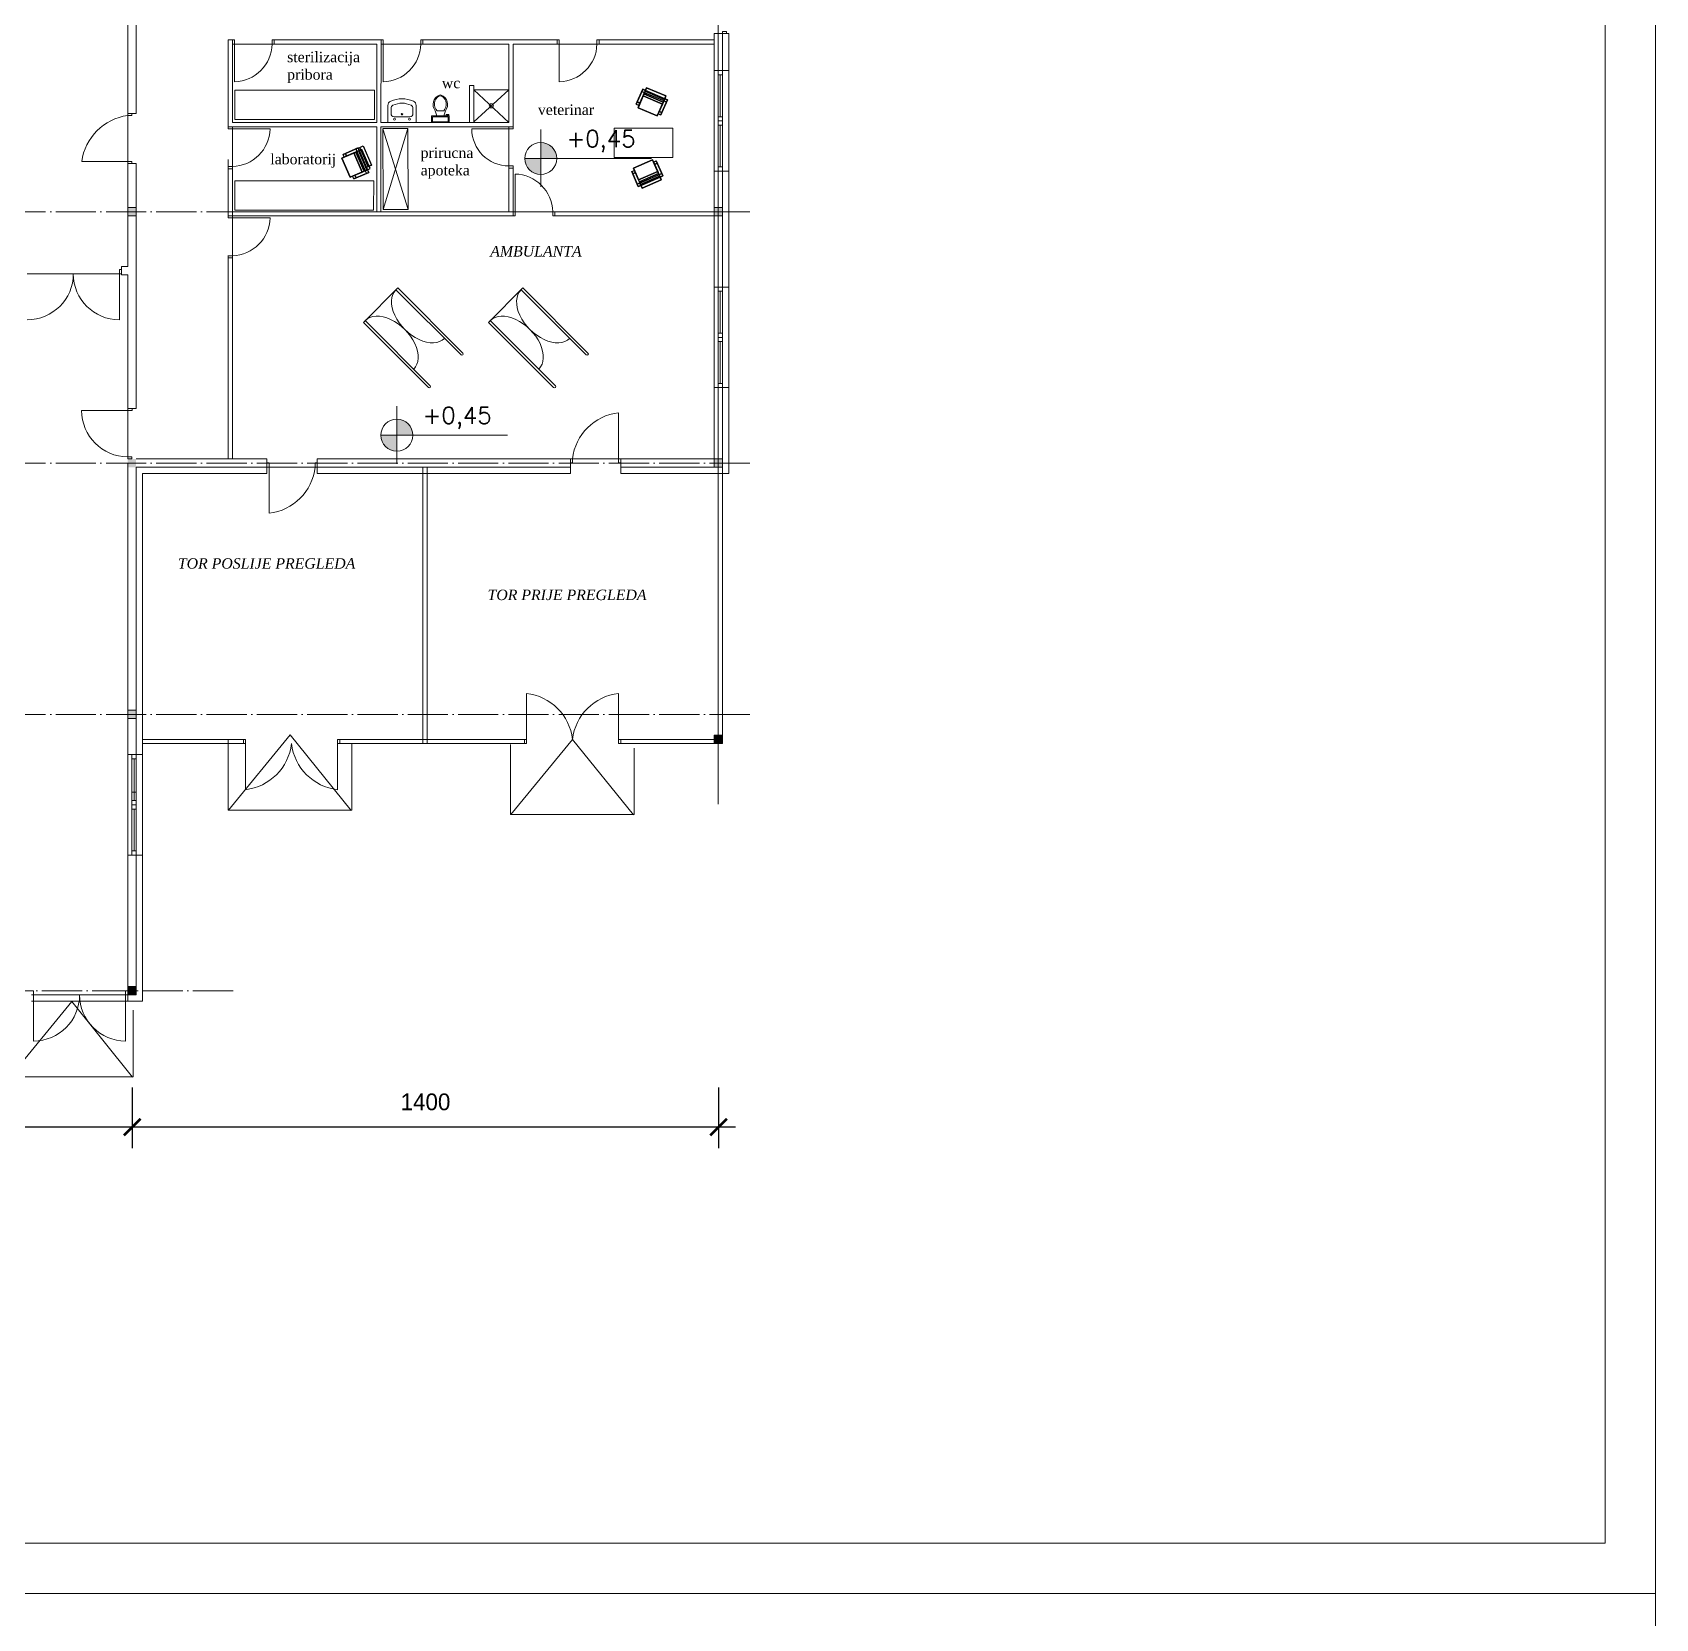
# Model space of a CAD drawing. Header units: millimetres. Extents: x 73 to 57768, y -40361 to 10065.
# Drawn here: x 38198 to 42073, y 5 to 3792 of the extents above; entities that cross this region are included whole.
import ezdxf

# ---------------------------------------------------------------- set-up
doc = ezdxf.new("R2010")
doc.units = ezdxf.units.MM
doc.linetypes.add('ACAD_ISO04W100', pattern=[30, 24, -3, 0, -3])
for name, color, linetype, lineweight in [('1', 7, 'Continuous', 15), ('kote', 124, 'Continuous', 5), ('okvir', 120, 'Continuous', 13), ('Osovine', 252, 'ACAD_ISO04W100', 9), ('tanka', 140, 'Continuous', 9), ('zidovi', 195, 'Continuous', 5)]:
    doc.layers.add(name, color=color, linetype=linetype, lineweight=lineweight)
doc.layers.add('pogled', color=7, linetype='Continuous', lineweight=5, true_color=0x8db1c3)
doc.styles.add('zlaja', font='verdana.TTF', dxfattribs={"height": 40})
doc.dimstyles.new('1na200', dxfattribs={"dimtxt": 40, "dimasz": 40, "dimexe": 50, "dimexo": 50, "dimgap": 40, "dimtad": 1, "dimdec": 0, "dimtxsty": 'Standard', "dimblk": 'ARCHTICK', "dimcen": 40, "dimdle": 40, "dimadec": 0, "dimazin": 0, "dimtfac": 1, "dimtdec": 0, "dimtix": 1, "dimtmove": 2, "dimatfit": 3, "dimfxl": 1, "dimarcsym": 0})

# ---------------------------------------------------------------- blocks, each defined once
blk = doc.blocks.new('Toilet - top')
for p, q in [((-10, -8.5), (-8, -8.5)), ((-10, -9.5), (-10, -8.5)), ((-7, -9.5), (-10, -9.5)), ((-8, -8.5), (-8, -8)), ((-7, -8), (-7, -9.5)), ((-4, -8), (-6, -14)), ((4, -14), (-4, -14)), ((4, -8), (6, -14)), ((9.5, -6), (9.5, -2))]:
    blk.add_line(p, q)
blk.add_lwpolyline([(10.5, -8), (10.5, 0), (-10.5, 0), (-10.5, -8)], close=True)
for points in [[(-9.5, -2), (-9.5, -6)], [(8.5, -1), (-8.5, -1)], [(-8.5, -7), (8.5, -7)]]:
    blk.add_lwpolyline(points)
for centre, radius, start, end in [((-8.6, -1.9), 0.884, 81.8699, 188.1301), ((-8.6, -6.1), 0.884, 171.8699, 278.1301), ((3.5, -21.6), 12.2, 141.4691, 247.9714), ((4.2, -21.8), 11.3, 136.3677, 238.9468), ((-3.5, -21.6), 12.2, 292.0284, 38.5307), ((-4.2, -21.8), 11.3, 301.053, 43.6321), ((8.6, -1.9), 0.884, 351.8699, 98.1301), ((8.6, -6.1), 0.884, 261.8699, 8.1301), ((0, -27.9), 4, 245.7318, 294.2682), ((0, -29), 4, 254.8605, 285.1395)]:
    blk.add_arc(centre, radius, start, end)
blk = doc.blocks.new('_ArchTick')
at = {"layer": 'kote', "color": 0, "const_width": 0.15}
blk.add_lwpolyline([(-0.5, -0.5), (0.5, 0.5)], dxfattribs=at)
blk = doc.blocks.new('*D226')
at = {"layer": 'Defpoints', "color": 0}
for p in [(38436.2, 1323), (39836.2, 1323), (38436.2, 1178.1)]:
    blk.add_point(p, dxfattribs=at)
at = {"layer": 'pogled', "color": 0, "lineweight": -2}
for p, q in [((38436.2, 1273), (38436.2, 1128.1)), ((39836.2, 1273), (39836.2, 1128.1)), ((39876.2, 1178.1), (38396.2, 1178.1))]:
    blk.add_line(p, q, dxfattribs=at)
at = {"layer": 'pogled', "color": 0, "lineweight": -2, "xscale": 40, "yscale": 40, "zscale": 40, "rotation": 180}
blk.add_blockref('_ArchTick', (38436.2, 1178.1), dxfattribs=at)
at = {"layer": 'pogled', "color": 0, "lineweight": -2, "xscale": 40, "yscale": 40, "zscale": 40}
blk.add_blockref('_ArchTick', (39836.2, 1178.1), dxfattribs=at)
at = {"layer": 'pogled', "color": 0, "insert": (39136.2, 1238.1), "char_height": 40, "attachment_point": 5}
blk.add_mtext('1400', dxfattribs=at)
blk = doc.blocks.new('*D227')
at = {"layer": 'Defpoints', "color": 0}
for p in [(37036.2, 1323), (38436.2, 1323), (37036.2, 1178.1)]:
    blk.add_point(p, dxfattribs=at)
at = {"layer": 'pogled', "color": 0, "lineweight": -2}
for p, q in [((37036.2, 1273), (37036.2, 1128.1)), ((38436.2, 1273), (38436.2, 1128.1)), ((38476.2, 1178.1), (36996.2, 1178.1))]:
    blk.add_line(p, q, dxfattribs=at)
at = {"layer": 'pogled', "color": 0, "lineweight": -2, "xscale": 40, "yscale": 40, "zscale": 40, "rotation": 180}
blk.add_blockref('_ArchTick', (37036.2, 1178.1), dxfattribs=at)
at = {"layer": 'pogled', "color": 0, "lineweight": -2, "xscale": 40, "yscale": 40, "zscale": 40}
blk.add_blockref('_ArchTick', (38436.2, 1178.1), dxfattribs=at)
at = {"layer": 'pogled', "color": 0, "insert": (37736.2, 1238.1), "char_height": 40, "attachment_point": 5}
blk.add_mtext('1400', dxfattribs=at)

msp = doc.modelspace()

# ---------------------------------------------------------------- hatches: boundary and pattern name
at = {"layer": 'pogled'}
h = msp.add_hatch(color=256, dxfattribs=at)
h.paths.add_polyline_path([(39411.398, 3528.949, -0.41421356), (39449.516, 3490.831), (39411.398, 3490.831)])
h.paths.add_polyline_path([(39373.28, 3490.831), (39411.398, 3490.831), (39411.398, 3452.713, -0.41421356)])
h = msp.add_hatch(color=256, dxfattribs=at)
h.paths.add_polyline_path([(39067.893, 2868.243, -0.41421356), (39106.011, 2830.124), (39067.893, 2830.124)])
h.paths.add_polyline_path([(39029.775, 2830.124), (39067.893, 2830.124), (39067.893, 2792.006, -0.41421356)])
at = {"layer": 'zidovi'}
h = msp.add_hatch(color=256, dxfattribs=at)
h.paths.add_polyline_path([(38425.242, 3973.633), (38445.242, 3973.633), (38445.242, 3953.633), (38425.242, 3953.633)])
h.paths.add_polyline_path([(38425.242, 3373.633), (38445.242, 3373.633), (38445.242, 3353.633), (38425.242, 3353.633)])
h = msp.add_hatch(color=256, dxfattribs=at)
h.paths.add_polyline_path([(39825.242, 2773.812), (39845.242, 2773.812), (39845.242, 2753.812), (39825.242, 2753.812)])
h.paths.add_polyline_path([(39825.242, 3373.812), (39845.242, 3373.812), (39845.242, 3353.812), (39825.242, 3353.812)])
h = msp.add_hatch(color=256, dxfattribs=at)
h.paths.add_polyline_path([(38425.242, 2173.633), (38445.242, 2173.633), (38445.242, 2153.633), (38425.242, 2153.633)])
h.paths.add_polyline_path([(38425.242, 2773.633), (38445.242, 2773.633), (38445.242, 2753.633), (38425.242, 2753.633)])
for points in [[(39825.242, 2113.812), (39845.242, 2113.812), (39845.242, 2093.812), (39825.242, 2093.812)], [(38425.242, 1513.633), (38445.242, 1513.633), (38445.242, 1493.633), (38425.242, 1493.633)]]:
    msp.add_hatch(color=256, dxfattribs=at).paths.add_polyline_path(points)

# ---------------------------------------------------------------- linework, layer by layer
at = {"layer": '1', "color": 251, "linetype": 'ACAD_ISO04W100', "ltscale": 4}
for p, q in [((39910.569, 3363.553), (36838.302, 3363.553)), ((39910.569, 2763.732), (36838.302, 2763.732)), ((39910.569, 2163.553), (36838.302, 2163.553)), ((38676.707, 1503.553), (36838.302, 1503.553))]:
    msp.add_line(p, q, dxfattribs=at)
at = {"layer": 'okvir'}
for points in [[(28073.426, 10064.707), (28073.426, 64.707), (42073.426, 64.707), (42073.426, 10064.707)], [(28495.734, 9944.707), (28495.734, 184.707), (41953.426, 184.707), (41953.426, 9944.707)], [(28073.426, 64.707), (28073.426, -9935.293), (42073.426, -9935.293), (42073.426, 64.707)]]:
    msp.add_lwpolyline(points, close=True, dxfattribs=at)
at = {"layer": 'Osovine', "ltscale": 100}
msp.add_line((39835.242, 1948.992), (39835.242, 5903.065), dxfattribs=at)
at = {"layer": 'pogled'}
for p, q in [((39335.349, 3654.916), (39251.714, 3578.268)), ((39335.242, 3576.558), (39251.714, 3654.818)), ((39335.242, 3654.817), (39251.715, 3654.817)), ((39046.511, 3576.558), (39046.511, 3617.384)), ((39046.511, 3617.384), (39046.511, 3576.558)), ((39053.999, 3610.976), (39053.999, 3597.684)), ((39106.415, 3597.684), (39106.415, 3610.976)), ((39113.903, 3576.558), (39113.903, 3617.384)), ((39061.487, 3590.196), (39098.927, 3590.196)), ((39411.398, 3422.914), (39411.398, 3560.025)), ((39373.28, 3490.831), (39675.586, 3490.831)), ((38987.85, 3099.659), (39069.883, 3181.692)), ((39225.447, 3026.128), (39069.883, 3181.692)), ((39225.447, 3026.128), (39069.883, 3181.692)), ((39286.648, 3099.659), (39368.681, 3181.692)), ((39524.245, 3026.128), (39368.681, 3181.692)), ((39524.245, 3026.128), (39368.681, 3181.692)), ((39221.204, 3021.886), (39065.641, 3177.449)), ((39221.204, 3021.886), (39065.641, 3177.449)), ((39520.002, 3021.886), (39364.438, 3177.449)), ((39520.002, 3021.886), (39364.438, 3177.449)), ((39147.657, 2948.338), (38992.093, 3103.902)), ((39147.657, 2948.338), (38992.093, 3103.902)), ((39446.454, 2948.338), (39290.891, 3103.902)), ((39446.454, 2948.338), (39290.891, 3103.902)), ((39143.414, 2944.095), (38987.85, 3099.659)), ((39143.414, 2944.095), (38987.85, 3099.659)), ((39442.212, 2944.095), (39286.648, 3099.659)), ((39442.212, 2944.095), (39286.648, 3099.659)), ((39067.893, 2762.208), (39067.893, 2899.319)), ((39029.775, 2830.124), (39332.081, 2830.124))]:
    msp.add_line(p, q, dxfattribs=at)
at = {"layer": 'pogled', "ltscale": 0.1}
for p, q in [((39034.953, 3369.378), (39034.005, 3561.694)), ((39034.005, 3561.694), (39094.953, 3369.378)), ((39094.131, 3562.158), (39034.131, 3562.158)), ((39034.953, 3369.378), (39094.421, 3562.104)), ((39094.421, 3562.104), (39094.953, 3369.378)), ((39094.953, 3369.378), (39034.953, 3369.378))]:
    msp.add_line(p, q, dxfattribs=at)
at = {"layer": 'pogled'}
for points in [[(39014.496, 3653.905), (38680.714, 3653.905), (38680.714, 3583.905), (39014.496, 3583.905)], [(39726.694, 3563.03), (39586.694, 3563.03), (39586.694, 3493.03), (39726.694, 3493.03)], [(39012.069, 3367.598), (38680.714, 3367.598), (38680.714, 3437.598), (39012.62, 3437.598)]]:
    msp.add_lwpolyline(points, close=True, dxfattribs=at)
at = {"layer": 'pogled', "ltscale": 5}
for points in [[(38664.841, 2101.99), (38664.841, 1935.089), (38960.191, 1935.089), (38960.191, 2093.782)], [(38665.947, 1935.015), (38813.215, 2114.468), (38958.595, 1934.07)], [(39340.074, 1924.291), (39487.341, 2103.744), (39632.721, 1923.347)], [(39338.967, 2091.267), (39338.967, 1924.366), (39634.318, 1924.366), (39634.318, 2083.058)], [(38144.336, 1298.213), (38291.604, 1477.666), (38436.983, 1297.269)], [(38143.23, 1465.189), (38143.23, 1298.288), (38438.58, 1298.288), (38438.58, 1456.98)]]:
    msp.add_lwpolyline(points, dxfattribs=at)
at = {"layer": 'pogled'}
for centre, radius in [((39293.531, 3616.592), 4.985), ((39062.235, 3584.684), 2.396), ((39080.058, 3596.56), 1.797), ((39098.178, 3584.684), 2.396), ((39411.398, 3490.831), 38.118), ((39067.893, 2830.124), 38.118)]:
    msp.add_circle(centre, radius, dxfattribs=at)
for centre, radius, start, end in [((39058.491, 3617.384), 11.981, 116.607503, 180), ((39080.207, 3562.194), 71.249, 67.660733, 112.339267), ((39061.487, 3610.976), 7.488, 112.596127, 180), ((39080.207, 3574.994), 48.025, 63.275013, 116.724987), ((39098.927, 3610.976), 7.488, 0, 67.403873), ((39101.922, 3617.384), 11.981, 0, 63.392497), ((39061.487, 3597.684), 7.488, 180, 270), ((39098.927, 3597.684), 7.488, 270, 0), ((39223.326, 3024.007), 3, 225, 45), ((39223.326, 3024.007), 3, 225, 45), ((39522.123, 3024.007), 3, 225, 45), ((39522.123, 3024.007), 3, 225, 45), ((39145.535, 2946.217), 3, 225, 45), ((39145.535, 2946.217), 3, 225, 45), ((39444.333, 2946.217), 3, 225, 45), ((39444.333, 2946.217), 3, 225, 45)]:
    msp.add_arc(centre, radius, start, end, dxfattribs=at)
at = {"layer": 'pogled', "extrusion": (0, 0, -1)}
for centre in [(39123.644, 3119.446), (39422.441, 3119.446)]:
    msp.add_ellipse(centre, major_axis=(-58.003, 58.003), ratio=0.63400142, start_param=3.14159265, end_param=6.28318531, dxfattribs=at)
at = {"layer": 'pogled'}
for centre in [(39050.096, 3045.899), (39348.894, 3045.899)]:
    msp.add_ellipse(centre, major_axis=(-58.003, 58.003), ratio=0.63400142, start_param=3.14159265, end_param=6.28318531, dxfattribs=at)
at = {"layer": 'pogled', "linetype": 'ByBlock', "lineweight": -2}
for points in [[(39655.117, 3656.308, 27.28), (39652.737, 3650.8), (39639.646, 3620.508), (39642.026, 3626.016, 27.28)], [(39655.117, 3656.308, 27.28), (39642.026, 3626.016, 27.28), (39648.452, 3623.239, 27.28), (39661.543, 3653.531, 27.28)], [(39648.452, 3623.239, 27.28), (39646.827, 3619.479, 8.8), (39655.989, 3640.68, 8.8), (39657.973, 3645.27, 27.28)], [(39655.117, 3656.308, 27.28), (39661.543, 3653.531, 27.28), (39659.163, 3648.023), (39652.737, 3650.8)], [(39703.87, 3625.435, 27.28), (39657.973, 3645.27, 27.28), (39655.989, 3640.68, 8.8), (39701.887, 3620.845, 8.8)], [(39657.973, 3645.27, 27.28), (39660.75, 3651.695, 52.8), (39664.32, 3659.957, 52.8), (39661.543, 3653.531, 27.28)], [(39657.973, 3645.27, 27.28), (39703.87, 3625.435, 27.28), (39706.647, 3631.86, 52.8), (39660.75, 3651.695, 52.8)], [(39707.441, 3633.696, 27.28), (39705.06, 3628.189), (39659.163, 3648.023), (39661.543, 3653.531, 27.28)], [(39660.75, 3651.695, 52.8), (39706.647, 3631.86, 52.8), (39710.217, 3640.122, 52.8), (39664.32, 3659.957, 52.8)], [(39707.441, 3633.696, 27.28), (39661.543, 3653.531, 27.28), (39664.32, 3659.957, 52.8), (39710.217, 3640.122, 52.8)], [(39642.026, 3626.016, 27.28), (39639.646, 3620.508), (39646.072, 3617.731), (39648.452, 3623.239, 27.28)], [(39655.989, 3640.68, 8.8), (39643.692, 3612.223, 8.8), (39689.589, 3592.389, 8.8), (39701.887, 3620.845, 8.8)], [(39646.072, 3617.731), (39643.692, 3612.223), (39643.692, 3612.223, 8.8), (39646.827, 3619.479, 8.8)], [(39643.692, 3612.223, 8.8), (39643.692, 3612.223), (39689.589, 3592.389), (39689.589, 3592.389, 8.8)], [(39694.35, 3603.404, 27.28), (39703.87, 3625.435, 27.28), (39701.887, 3620.845, 8.8), (39692.725, 3599.644, 8.8)], [(39707.441, 3633.696, 27.28), (39694.35, 3603.404, 27.28), (39700.775, 3600.627, 27.28), (39713.866, 3630.919, 27.28)], [(39713.866, 3630.919, 27.28), (39700.775, 3600.627, 27.28), (39698.395, 3595.119), (39711.486, 3625.412)], [(39703.87, 3625.435, 27.28), (39707.441, 3633.696, 27.28), (39710.217, 3640.122, 52.8), (39706.647, 3631.86, 52.8)], [(39707.441, 3633.696, 27.28), (39713.866, 3630.919, 27.28), (39711.486, 3625.412), (39705.06, 3628.189)], [(39691.969, 3597.896), (39692.725, 3599.644, 8.8), (39689.589, 3592.389, 8.8), (39689.589, 3592.389)], [(39694.35, 3603.404, 27.28), (39691.969, 3597.896), (39698.395, 3595.119), (39700.775, 3600.627, 27.28)], [(38985.073, 3458.382, 8.8), (38956.616, 3446.084, 8.8), (38936.781, 3491.982, 8.8), (38965.238, 3504.279, 8.8)], [(38942.289, 3494.362), (38944.037, 3495.118, 8.8), (38936.781, 3491.982, 8.8), (38936.781, 3491.982)], [(38956.616, 3446.084, 8.8), (38956.616, 3446.084), (38936.781, 3491.982), (38936.781, 3491.982, 8.8)], [(38975.312, 3516.259, 27.28), (38945.02, 3503.168, 27.28), (38939.512, 3500.788), (38969.805, 3513.879)], [(38947.797, 3496.742, 27.28), (38942.289, 3494.362), (38939.512, 3500.788), (38945.02, 3503.168, 27.28)], [(38947.797, 3496.742, 27.28), (38969.828, 3506.263, 27.28), (38965.238, 3504.279, 8.8), (38944.037, 3495.118, 8.8)], [(38978.089, 3509.833, 27.28), (38947.797, 3496.742, 27.28), (38945.02, 3503.168, 27.28), (38975.312, 3516.259, 27.28)], [(38969.828, 3506.263, 27.28), (38989.662, 3460.365, 27.28), (38985.073, 3458.382, 8.8), (38965.238, 3504.279, 8.8)], [(38978.089, 3509.833, 27.28), (38975.312, 3516.259, 27.28), (38969.805, 3513.879), (38972.581, 3507.453)], [(38969.828, 3506.263, 27.28), (38978.089, 3509.833, 27.28), (38984.515, 3512.61, 52.8), (38976.253, 3509.04, 52.8)], [(38989.662, 3460.365, 27.28), (38969.828, 3506.263, 27.28), (38976.253, 3509.04, 52.8), (38996.088, 3463.142, 52.8)], [(38978.089, 3509.833, 27.28), (38972.581, 3507.453), (38992.416, 3461.556), (38997.924, 3463.936, 27.28)], [(38978.089, 3509.833, 27.28), (38997.924, 3463.936, 27.28), (39004.35, 3466.713, 52.8), (38984.515, 3512.61, 52.8)], [(38999.33, 3471.567, 52.8), (38979.496, 3517.465, 52.8), (38987.757, 3521.035, 52.8), (39007.592, 3475.138, 52.8)], [(38970.408, 3444.419, 27.28), (38964.901, 3442.039), (38962.124, 3448.465), (38967.631, 3450.845, 27.28)], [(38967.631, 3450.845, 27.28), (38963.872, 3449.22, 8.8), (38985.073, 3458.382, 8.8), (38989.662, 3460.365, 27.28)], [(39000.701, 3457.51, 27.28), (38995.193, 3455.13), (38964.901, 3442.039), (38970.408, 3444.419, 27.28)], [(39000.701, 3457.51, 27.28), (38970.408, 3444.419, 27.28), (38967.631, 3450.845, 27.28), (38997.924, 3463.936, 27.28)], [(39000.701, 3457.51, 27.28), (38997.924, 3463.936, 27.28), (38992.416, 3461.556), (38995.193, 3455.13)], [(38992.905, 3468.79, 27.28), (38999.33, 3471.567, 52.8), (39007.592, 3475.138, 52.8), (39001.166, 3472.361, 27.28)], [(39630.977, 3454.304, 27.28), (39628.597, 3459.811), (39635.022, 3462.588), (39637.402, 3457.08, 27.28)], [(39644.068, 3424.011, 27.28), (39641.688, 3429.519), (39628.597, 3459.811), (39630.977, 3454.304, 27.28)], [(39644.068, 3424.011, 27.28), (39630.977, 3454.304, 27.28), (39637.402, 3457.08, 27.28), (39650.493, 3426.788, 27.28)], [(39644.94, 3439.639, 8.8), (39632.642, 3468.096, 8.8), (39678.54, 3487.931, 8.8), (39690.837, 3459.474, 8.8)], [(39632.642, 3468.096, 8.8), (39632.642, 3468.096), (39678.54, 3487.931), (39678.54, 3487.931, 8.8)], [(39635.022, 3462.588), (39632.642, 3468.096), (39632.642, 3468.096, 8.8), (39635.778, 3460.84, 8.8)], [(39637.402, 3457.08, 27.28), (39635.778, 3460.84, 8.8), (39644.94, 3439.639, 8.8), (39646.923, 3435.05, 27.28)], [(39692.821, 3454.884, 27.28), (39646.923, 3435.05, 27.28), (39644.94, 3439.639, 8.8), (39690.837, 3459.474, 8.8)], [(39646.923, 3435.05, 27.28), (39692.821, 3454.884, 27.28), (39695.597, 3448.459, 52.8), (39649.7, 3428.624, 52.8)], [(39696.391, 3446.623, 27.28), (39694.011, 3452.131), (39648.113, 3432.296), (39650.493, 3426.788, 27.28)], [(39680.92, 3482.423), (39681.675, 3480.675, 8.8), (39678.54, 3487.931, 8.8), (39678.54, 3487.931)], [(39683.3, 3476.915, 27.28), (39680.92, 3482.423), (39687.345, 3485.2), (39689.726, 3479.692, 27.28)], [(39683.3, 3476.915, 27.28), (39692.821, 3454.884, 27.28), (39690.837, 3459.474, 8.8), (39681.675, 3480.675, 8.8)], [(39696.391, 3446.623, 27.28), (39683.3, 3476.915, 27.28), (39689.726, 3479.692, 27.28), (39702.817, 3449.4, 27.28)], [(39702.817, 3449.4, 27.28), (39689.726, 3479.692, 27.28), (39687.345, 3485.2), (39700.436, 3454.907)], [(39692.821, 3454.884, 27.28), (39696.391, 3446.623, 27.28), (39699.168, 3440.197, 52.8), (39695.597, 3448.459, 52.8)], [(39696.391, 3446.623, 27.28), (39702.817, 3449.4, 27.28), (39700.436, 3454.907), (39694.011, 3452.131)], [(38962.124, 3448.465), (38956.616, 3446.084), (38956.616, 3446.084, 8.8), (38963.872, 3449.22, 8.8)], [(39644.068, 3424.011, 27.28), (39650.493, 3426.788, 27.28), (39648.113, 3432.296), (39641.688, 3429.519)], [(39646.923, 3435.05, 27.28), (39649.7, 3428.624, 52.8), (39653.27, 3420.362, 52.8), (39650.493, 3426.788, 27.28)], [(39649.7, 3428.624, 52.8), (39695.597, 3448.459, 52.8), (39699.168, 3440.197, 52.8), (39653.27, 3420.362, 52.8)], [(39696.391, 3446.623, 27.28), (39650.493, 3426.788, 27.28), (39653.27, 3420.362, 52.8), (39699.168, 3440.197, 52.8)]]:
    msp.add_3dface(points, dxfattribs=at)
at = {"layer": 'tanka'}
for p, q in [((38680.242, 3763.812), (38770.242, 3763.812)), ((38680.242, 3763.812), (38680.242, 3673.812)), ((39035.242, 3763.812), (39125.242, 3763.812)), ((39035.242, 3763.812), (39035.242, 3673.812)), ((39455.666, 3763.812), (39455.666, 3673.812)), ((39455.666, 3763.812), (39545.666, 3763.812)), ((39855.242, 3789.307), (39860.242, 3789.307)), ((39825.242, 3700.717), (39825.242, 3460.717)), ((39835.242, 3690.717), (39835.242, 3590.717)), ((39845.242, 3690.717), (39845.242, 3470.717)), ((39860.242, 3700.717), (39860.242, 3460.717)), ((38425.242, 3483.58), (38425.242, 3593.58)), ((39835.242, 3570.717), (39835.242, 3470.717)), ((38675.242, 3561.558), (38675.242, 3471.558)), ((38675.242, 3561.558), (38765.242, 3561.558)), ((39335.242, 3561.558), (39246.766, 3561.558)), ((39335.242, 3561.558), (39335.242, 3473.082)), ((38425.242, 3483.58), (38315.242, 3483.58)), ((39350.242, 3363.812), (39350.242, 3453.812)), ((38675.242, 3348.812), (38675.242, 3258.812)), ((38675.242, 3348.812), (38765.242, 3348.812)), ((39350.242, 3363.812), (39440.242, 3363.812)), ((38185.242, 3215.63), (38405.242, 3215.63)), ((38405.242, 3215.63), (38405.242, 3105.63)), ((39825.242, 2943.812), (39825.242, 3183.487)), ((39860.242, 3183.812), (39860.242, 2943.812)), ((39835.242, 3173.812), (39835.242, 3073.812)), ((39845.242, 3173.812), (39845.242, 3073.812)), ((39835.242, 3053.812), (39835.242, 2953.812)), ((39845.242, 2953.812), (39845.242, 3053.812)), ((38425.473, 2889.042), (38315.074, 2889.042)), ((38425.473, 2889.042), (38425.14, 2778.643)), ((39597.341, 2773.812), (39597.341, 2883.812)), ((38762.78, 2753.812), (38762.78, 2643.812)), ((38762.78, 2753.812), (38872.78, 2753.812)), ((39130.242, 2753.812), (39130.242, 2093.772)), ((39140.242, 2753.812), (39140.242, 2093.771)), ((39597.341, 2773.812), (39487.341, 2773.812)), ((39835.242, 2753.812), (39835.242, 2113.732)), ((39845.242, 2753.812), (39845.242, 2113.732)), ((39377.341, 2103.744), (39377.341, 2213.744)), ((39597.341, 2103.744), (39597.341, 2213.744)), ((38701.312, 2103.772), (38460.242, 2103.708)), ((38701.312, 2093.772), (38460.242, 2093.785)), ((38706.312, 2093.772), (38706.312, 1983.772)), ((38816.314, 2093.79), (38816.31, 2093.79)), ((38816.313, 2093.765), (38816.312, 2093.765)), ((39377.341, 2103.758), (38926.312, 2103.784)), ((39377.341, 2093.757), (38926.312, 2093.783)), ((38926.312, 2093.772), (38926.312, 1983.772)), ((39487.342, 2103.751), (39487.341, 2103.751)), ((39825.242, 2103.732), (39597.341, 2103.745)), ((39825.242, 2093.732), (39597.341, 2093.745)), ((38425.242, 2067.63), (38425.242, 1827.63)), ((38435.242, 2057.63), (38435.242, 1957.63)), ((38445.242, 2057.63), (38445.242, 1837.63)), ((38460.242, 2067.63), (38460.242, 1827.63)), ((38435.242, 1937.63), (38435.242, 1837.63)), ((38425.242, 1478.633), (38195.242, 1478.633)), ((38200.242, 1493.633), (38420.242, 1493.633)), ((38200.242, 1493.633), (38200.242, 1383.633)), ((38420.242, 1493.633), (38420.242, 1383.633))]:
    msp.add_line(p, q, dxfattribs=at)
for centre, radius, start, end in [((38677.569, 3766.485), 92.712, 271.652191, 358.347809), ((39032.569, 3766.485), 92.712, 271.652191, 358.347809), ((39452.993, 3766.485), 92.712, 271.652191, 358.347809), ((38443.077, 3465.745), 129.073, 97.94252, 172.05748), ((38672.569, 3564.231), 92.712, 271.652191, 358.347809), ((39335.242, 3561.558), 88.476, 180, 270), ((39347.569, 3361.139), 92.712, 1.652191, 88.347809), ((38672.569, 3351.485), 92.712, 271.652191, 358.347809), ((38185.242, 3215.63), 110, 270, 0), ((38405.242, 3215.63), 110, 180, 270), ((38425.473, 2889.042), 110.399, 180, 269.827205), ((39611.69, 2759.463), 125.174, 96.582422, 173.417578), ((38748.431, 2768.161), 125.174, 276.582422, 353.417578), ((39362.992, 2089.395), 125.174, 6.582422, 83.417578), ((39611.69, 2089.395), 125.174, 96.582422, 173.417578), ((38691.963, 2108.121), 125.174, 276.582422, 353.417578), ((38940.661, 2108.121), 125.174, 186.582422, 263.417578), ((38200.242, 1493.633), 110, 270, 0), ((38420.242, 1493.633), 110, 180, 270)]:
    msp.add_arc(centre, radius, start, end, dxfattribs=at)
at = {"layer": 'zidovi'}
for p, q in [((38445.242, 3598.58), (38445.242, 5173.633)), ((38425.242, 5153.633), (38425.242, 3593.58)), ((38665.242, 3576.558), (38665.242, 3773.812)), ((38680.242, 3773.812), (38665.242, 3773.812)), ((38675.242, 3773.812), (38675.242, 3576.558)), ((38680.242, 3763.812), (38675.242, 3763.812)), ((39030.242, 3773.812), (38770.242, 3773.812)), ((39019.833, 3763.812), (38770.242, 3763.812)), ((39019.833, 3763.812), (39019.833, 3576.558)), ((39030.242, 3763.812), (39029.791, 3576.558)), ((39035.242, 3763.812), (39029.833, 3763.812)), ((39335.242, 3763.812), (39125.242, 3763.812)), ((39130.242, 3773.812), (39455.666, 3773.812)), ((39335.242, 3763.812), (39335.242, 3576.558)), ((39345.242, 3576.558), (39345.242, 3763.812)), ((39455.666, 3763.812), (39345.242, 3763.812)), ((39455.666, 3763.812), (39450.666, 3763.812)), ((39545.666, 3773.812), (39825.242, 3773.812)), ((39825.242, 3763.812), (39545.666, 3763.812)), ((39825.242, 3700.717), (39825.242, 3789.307)), ((39860.242, 3789.307), (39825.242, 3789.307)), ((39825.242, 3789.307), (39825.242, 3783.812)), ((39845.242, 3789.307), (39845.242, 3700.717)), ((39860.242, 3700.717), (39860.242, 3789.307)), ((39860.242, 3789.307), (39860.242, 3783.812)), ((39825.242, 3700.717), (39860.242, 3700.717)), ((39840.242, 3690.717), (39840.242, 3590.717)), ((39251.714, 3664.818), (39241.714, 3664.818)), ((39241.714, 3664.818), (39241.714, 3576.558)), ((39251.714, 3576.558), (39251.714, 3664.818)), ((38435.242, 3598.58), (38445.242, 3598.58)), ((38665.242, 3561.558), (38665.242, 3576.558)), ((38665.242, 3566.558), (38665.242, 3561.558)), ((38675.242, 3576.558), (38740.242, 3576.558)), ((39019.833, 3576.558), (38675.242, 3576.558)), ((38675.242, 3566.558), (38740.242, 3566.558)), ((38675.242, 3566.558), (38675.242, 3561.558)), ((38675.242, 3346.558), (38675.242, 3566.558)), ((38740.242, 3576.558), (39019.833, 3576.558)), ((38740.242, 3566.558), (39019.833, 3566.558)), ((39019.661, 3566.558), (39019.661, 3363.812)), ((39029.661, 3566.558), (39029.661, 3363.812)), ((39029.661, 3566.558), (39198.567, 3566.558)), ((39029.661, 3566.558), (39035.242, 3566.558)), ((39029.791, 3576.558), (39198.316, 3576.558)), ((39241.714, 3576.558), (39029.833, 3576.558)), ((39198.316, 3576.558), (39335.242, 3576.558)), ((39198.567, 3566.558), (39335.242, 3566.558)), ((39335.242, 3576.558), (39251.714, 3576.558)), ((39345.242, 3576.558), (39345.242, 3561.558)), ((39840.242, 3570.717), (39840.242, 3470.717)), ((39845.242, 3590.717), (39845.242, 3570.717)), ((39845.242, 3590.717), (39845.242, 3570.717)), ((39335.242, 3561.558), (39345.242, 3561.558)), ((38665.242, 3348.812), (38665.242, 3488.812)), ((38425.242, 3483.58), (38425.242, 3373.633)), ((38435.242, 3478.58), (38445.242, 3478.58)), ((38445.242, 3373.633), (38445.242, 3478.58)), ((39335.242, 3483.812), (39335.242, 3363.812)), ((39345.242, 3468.082), (39345.242, 3363.812)), ((39860.242, 3460.717), (39825.242, 3460.717)), ((39825.242, 3460.717), (39825.242, 3183.812)), ((39845.242, 3460.717), (39845.242, 3173.812)), ((39860.242, 3460.717), (39860.242, 3183.812)), ((38425.148, 3363.553), (38425.238, 3233.382)), ((38445.473, 2894.042), (38445.153, 3363.553)), ((39019.661, 3363.812), (38675.242, 3363.812)), ((39350.242, 3353.812), (38675.242, 3353.812)), ((39335.242, 3363.812), (39029.661, 3363.812)), ((39350.242, 3363.812), (39344.833, 3363.812)), ((39350.242, 3363.812), (39345.242, 3363.812)), ((39825.242, 3363.812), (39440.242, 3363.812)), ((39825.242, 3353.812), (39440.242, 3353.812)), ((38665.242, 2773.812), (38665.242, 3259.063)), ((38405.242, 3225.63), (38410.242, 3225.63)), ((38405.242, 3225.63), (38410.242, 3225.63)), ((38410.242, 3233.382), (38425.242, 3233.382)), ((38410.268, 3233.382), (38410.268, 3213.382)), ((38425.242, 3238.633), (38425.242, 3233.382)), ((38675.242, 2773.812), (38675.242, 3253.812)), ((38410.268, 3213.382), (38425.242, 3213.382)), ((38425.252, 3213.382), (38425.473, 2894.042)), ((39825.242, 3183.812), (39860.242, 3183.812)), ((39840.242, 3173.812), (39840.242, 3073.812)), ((39845.242, 3073.812), (39845.242, 3053.812)), ((39845.242, 3073.812), (39845.242, 3053.812)), ((39840.242, 3053.812), (39840.242, 2953.812)), ((39845.242, 2953.812), (39845.242, 2773.812)), ((39860.242, 2943.812), (39825.242, 2943.812)), ((39825.242, 2943.812), (39825.242, 2773.812)), ((39860.242, 2943.812), (39860.242, 2738.812)), ((38425.473, 2894.042), (38445.473, 2894.055)), ((38425.473, 2889.042), (38435.473, 2889.042)), ((38425.242, 2763.553), (38425.242, 2173.633)), ((38757.78, 2773.812), (38445.242, 2773.812)), ((38762.78, 2753.812), (38445.242, 2753.812)), ((38445.242, 2753.633), (38445.242, 2173.633)), ((38757.78, 2763.812), (38757.78, 2773.812)), ((38757.78, 2753.812), (38757.78, 2738.812)), ((39482.341, 2753.812), (38872.78, 2753.812)), ((38877.78, 2763.812), (38877.78, 2773.812)), ((39487.341, 2773.812), (38877.78, 2773.812)), ((38877.78, 2738.812), (38877.78, 2753.812)), ((39482.341, 2763.812), (39482.341, 2753.812)), ((39482.341, 2753.812), (39482.341, 2738.812)), ((39825.242, 2773.812), (39597.341, 2773.812)), ((39602.341, 2763.812), (39602.341, 2753.812)), ((39835.242, 2753.812), (39602.341, 2753.812)), ((39602.341, 2738.812), (39602.341, 2753.812)), ((38757.78, 2738.812), (38460.242, 2738.812)), ((38460.242, 2738.812), (38460.242, 2067.63)), ((39482.341, 2738.812), (38877.78, 2738.812)), ((39860.242, 2738.812), (39602.341, 2738.812)), ((38425.242, 2624.041), (38425.242, 2524.041)), ((38445.242, 2524.041), (38445.242, 2293.633)), ((38425.242, 2293.883), (38425.242, 2514.041)), ((38435.242, 2173.633), (38445.242, 2173.633)), ((38425.242, 2153.633), (38425.242, 2067.63)), ((38445.242, 2153.633), (38445.242, 2067.63)), ((38425.242, 2067.63), (38460.242, 2067.63)), ((38435.242, 2067.63), (38435.242, 2057.63)), ((38435.242, 2057.63), (38445.242, 2057.63)), ((38440.242, 2057.63), (38440.242, 1957.63)), ((38445.242, 2057.63), (38445.242, 2067.63)), ((38435.242, 1977.63), (38445.242, 1977.63)), ((38445.242, 1957.63), (38435.242, 1957.63)), ((38435.242, 1957.63), (38435.242, 1947.63)), ((38445.242, 1947.63), (38435.242, 1947.63)), ((38435.242, 1947.63), (38435.242, 1937.63)), ((38435.242, 1947.63), (38445.242, 1947.63)), ((38445.242, 1957.63), (38445.242, 1937.63)), ((38445.242, 1957.63), (38445.242, 1937.63)), ((38445.242, 1947.63), (38445.242, 1957.63)), ((38445.242, 1937.63), (38445.242, 1947.63)), ((38435.242, 1937.63), (38445.242, 1937.63)), ((38440.242, 1937.63), (38440.242, 1837.63)), ((38425.242, 1827.63), (38425.242, 1478.633)), ((38460.242, 1827.63), (38425.242, 1827.63)), ((38445.242, 1837.63), (38435.242, 1837.63)), ((38435.242, 1837.63), (38435.242, 1827.63)), ((38445.242, 1827.63), (38445.242, 1837.63)), ((38445.242, 1827.63), (38445.243, 1493.632)), ((38460.242, 1827.63), (38460.242, 1478.633)), ((38425.242, 1493.633), (38425.242, 1513.633)), ((38425.242, 1513.633), (38445.242, 1513.633)), ((38425.242, 1493.633), (38425.242, 1513.633)), ((38425.242, 1513.633), (38445.242, 1513.633)), ((38425.242, 1493.633), (38425.242, 1513.633)), ((38425.242, 1513.633), (38445.242, 1513.633)), ((38425.242, 1493.633), (38425.242, 1513.633)), ((38425.242, 1513.633), (38445.242, 1513.633)), ((38445.242, 1513.633), (38445.242, 1493.633)), ((38445.242, 1513.633), (38445.242, 1493.633)), ((38445.242, 1513.633), (38445.242, 1493.633)), ((38445.242, 1513.633), (38445.242, 1493.633)), ((38195.242, 1503.633), (38200.242, 1503.633)), ((38200.242, 1493.633), (38195.242, 1493.633)), ((38200.242, 1503.633), (38200.242, 1493.633)), ((38420.242, 1503.633), (38425.242, 1503.633)), ((38420.242, 1503.633), (38425.242, 1503.633)), ((38420.242, 1503.633), (38425.242, 1503.633)), ((38420.242, 1493.633), (38420.242, 1503.633)), ((38425.242, 1493.633), (38420.242, 1493.633)), ((38425.242, 1503.633), (38425.242, 1493.633)), ((38425.242, 1493.633), (38435.242, 1493.633)), ((38425.242, 1478.633), (38425.242, 1493.633)), ((38445.242, 1493.633), (38425.242, 1493.633)), ((38445.242, 1493.633), (38425.242, 1493.633)), ((38445.242, 1493.633), (38425.242, 1493.633)), ((38445.242, 1493.633), (38425.242, 1493.633)), ((38460.242, 1478.633), (38425.242, 1478.633))]:
    msp.add_line(p, q, dxfattribs=at)
for points in [[(38680.242, 3773.812), (38675.242, 3773.812), (38675.242, 3763.812), (38680.242, 3763.812)], [(38775.242, 3773.812), (38770.242, 3773.812), (38770.242, 3763.812), (38775.242, 3763.812)], [(39035.242, 3773.812), (39030.242, 3773.812), (39030.242, 3763.812), (39035.242, 3763.812)], [(39130.242, 3773.812), (39125.242, 3773.812), (39125.242, 3763.812), (39130.242, 3763.812)], [(39455.666, 3773.812), (39450.666, 3773.812), (39450.666, 3763.812), (39455.666, 3763.812)], [(39550.666, 3773.812), (39545.666, 3773.812), (39545.666, 3763.812), (39550.666, 3763.812)], [(39855.242, 3794.307), (39855.242, 3789.307), (39845.242, 3789.307), (39845.242, 3794.307)], [(39835.242, 3690.717), (39845.242, 3690.717), (39845.242, 3700.717), (39835.242, 3700.717)], [(38435.242, 3598.58), (38435.242, 3593.58), (38425.242, 3593.58), (38425.242, 3598.58)], [(38665.242, 3561.558), (38665.242, 3566.558), (38675.242, 3566.558), (38675.242, 3561.558)], [(39345.242, 3561.558), (39345.242, 3566.558), (39335.242, 3566.558), (39335.242, 3561.558)], [(39835.242, 3580.717), (39845.242, 3580.717), (39845.242, 3590.717), (39835.242, 3590.717)], [(39835.242, 3570.717), (39845.242, 3570.717), (39845.242, 3580.717), (39835.242, 3580.717)], [(38435.242, 3483.58), (38435.242, 3478.58), (38425.242, 3478.58), (38425.242, 3483.58)], [(38665.242, 3466.558), (38665.242, 3471.558), (38675.242, 3471.558), (38675.242, 3466.558)], [(39345.242, 3468.082), (39345.242, 3473.082), (39335.242, 3473.082), (39335.242, 3468.082)], [(39835.242, 3460.717), (39845.242, 3460.717), (39845.242, 3470.717), (39835.242, 3470.717)], [(38445.242, 3353.633), (38425.242, 3353.633), (38425.242, 3373.633), (38445.242, 3373.633)], [(38445.242, 3353.633), (38425.242, 3353.633), (38425.242, 3373.633), (38445.242, 3373.633)], [(39845.242, 3353.812), (39825.242, 3353.812), (39825.242, 3373.812), (39845.242, 3373.812)], [(38665.242, 3348.812), (38665.242, 3353.812), (38675.242, 3353.812), (38675.242, 3348.812)], [(39350.242, 3353.812), (39345.242, 3353.812), (39345.242, 3363.812), (39350.242, 3363.812)], [(39445.242, 3353.812), (39440.242, 3353.812), (39440.242, 3363.812), (39445.242, 3363.812)], [(38665.242, 3253.812), (38665.242, 3258.812), (38675.242, 3258.812), (38675.242, 3253.812)], [(38405.242, 3225.63), (38410.242, 3225.63), (38410.242, 3215.63), (38405.242, 3215.63)], [(39835.242, 3173.812), (39845.242, 3173.812), (39845.242, 3183.812), (39835.242, 3183.812)], [(39835.242, 3063.812), (39845.242, 3063.812), (39845.242, 3073.812), (39835.242, 3073.812)], [(39835.242, 3053.812), (39845.242, 3053.812), (39845.242, 3063.812), (39835.242, 3063.812)], [(39835.242, 2943.812), (39845.242, 2943.812), (39845.242, 2953.812), (39835.242, 2953.812)], [(38435.473, 2889.042), (38435.473, 2894.042), (38425.473, 2894.042), (38425.473, 2889.042)], [(38435.17, 2773.615), (38435.17, 2778.615), (38425.17, 2778.615), (38425.17, 2773.615)], [(38762.78, 2763.812), (38757.78, 2763.812), (38757.78, 2753.812), (38762.78, 2753.812)], [(38877.78, 2763.812), (38872.78, 2763.812), (38872.78, 2753.812), (38877.78, 2753.812)], [(39482.341, 2763.812), (39487.341, 2763.812), (39487.341, 2773.812), (39482.341, 2773.812)], [(39597.341, 2763.812), (39602.341, 2763.812), (39602.341, 2773.812), (39597.341, 2773.812)], [(39845.242, 2753.812), (39825.242, 2753.812), (39825.242, 2773.812), (39845.242, 2773.812)], [(38445.242, 2153.633), (38425.242, 2153.633), (38425.242, 2173.633), (38445.242, 2173.633)], [(38445.242, 2153.633), (38425.242, 2153.633), (38425.242, 2173.633), (38445.242, 2173.633)], [(38706.312, 2103.772), (38701.312, 2103.772), (38701.312, 2093.772), (38706.312, 2093.772)], [(38926.312, 2103.772), (38931.312, 2103.772), (38931.312, 2093.772), (38926.312, 2093.772)], [(39377.341, 2093.744), (39372.341, 2093.744), (39372.341, 2103.744), (39377.341, 2103.744)], [(39597.341, 2093.744), (39602.341, 2093.744), (39602.341, 2103.744), (39597.341, 2103.744)], [(39845.242, 2093.732), (39825.242, 2093.732), (39825.242, 2113.732), (39845.242, 2113.732)]]:
    msp.add_lwpolyline(points, close=True, dxfattribs=at)

# ---------------------------------------------------------------- block references
at = {"layer": 'pogled', "xscale": 2, "yscale": 2, "zscale": 2, "rotation": 180}
msp.add_blockref('Toilet - top', (39171.695, 3576.558), dxfattribs=at)

# ---------------------------------------------------------------- texts
at = {"layer": 'pogled', "char_height": 25, "width": 475.63573, "attachment_point": 1}
for s, insert in [('{\\fBook Antiqua|b0|i0|c0|p18;sterilizacija\\Ppribora}', (38805.892, 3745.814)), ('{\\fBook Antiqua|b0|i0|c0|p18;wc}', (39175.241, 3683.718)), ('{\\fBook Antiqua|b0|i0|c0|p18;veterinar}', (39404.579, 3620.012)), ('{\\fBook Antiqua|b0|i0|c0|p18;laboratorij}', (38765.688, 3502.011)), ('{\\fBook Antiqua|b0|i0|c0|p18;prirucna\\Papoteka}', (39124.684, 3517.126)), ('{\\fBook Antiqua|b0|i1|c0|p18;AMBULANTA}', (39290.848, 3281.82)), ('{\\fBook Antiqua|b0|i1|c0|p18;TOR POSLIJE PREGLEDA}', (38544.921, 2536.485)), ('{\\fBook Antiqua|b0|i1|c0|p18;TOR PRIJE PREGLEDA}', (39284.382, 2461.496))]:
    msp.add_mtext(s, dxfattribs=dict(at, insert=insert))
at = {"layer": 'pogled', "char_height": 40, "width": 201.867, "attachment_point": 1, "style": 'zlaja'}
for insert in [(39473.268, 3558.199), (39129.763, 2897.493)]:
    msp.add_mtext('{\\Fsimplex|c0;+0,\\Fsimplex|c238;45}', dxfattribs=dict(at, insert=insert))

# ---------------------------------------------------------------- dimensions: what is measured, and where the dimension line sits
at = {"layer": 'pogled'}
for base, p1, p2, picture, middle in [((37036.205, 1178.058), (38436.205, 1323.048), (37036.205, 1323.048), '*D227', (37736.205, 1238.058)), ((38436.205, 1178.058), (39836.205, 1323.048), (38436.205, 1323.048), '*D226', (39136.205, 1238.058))]:
    dim = msp.add_linear_dim(base=base, p1=p1, p2=p2, angle=180, dimstyle='1na200', dxfattribs=at)
    dim.commit()
    dim.dimension.update_dxf_attribs({"geometry": picture, "text_midpoint": middle})

doc.saveas('drawing.dxf')
